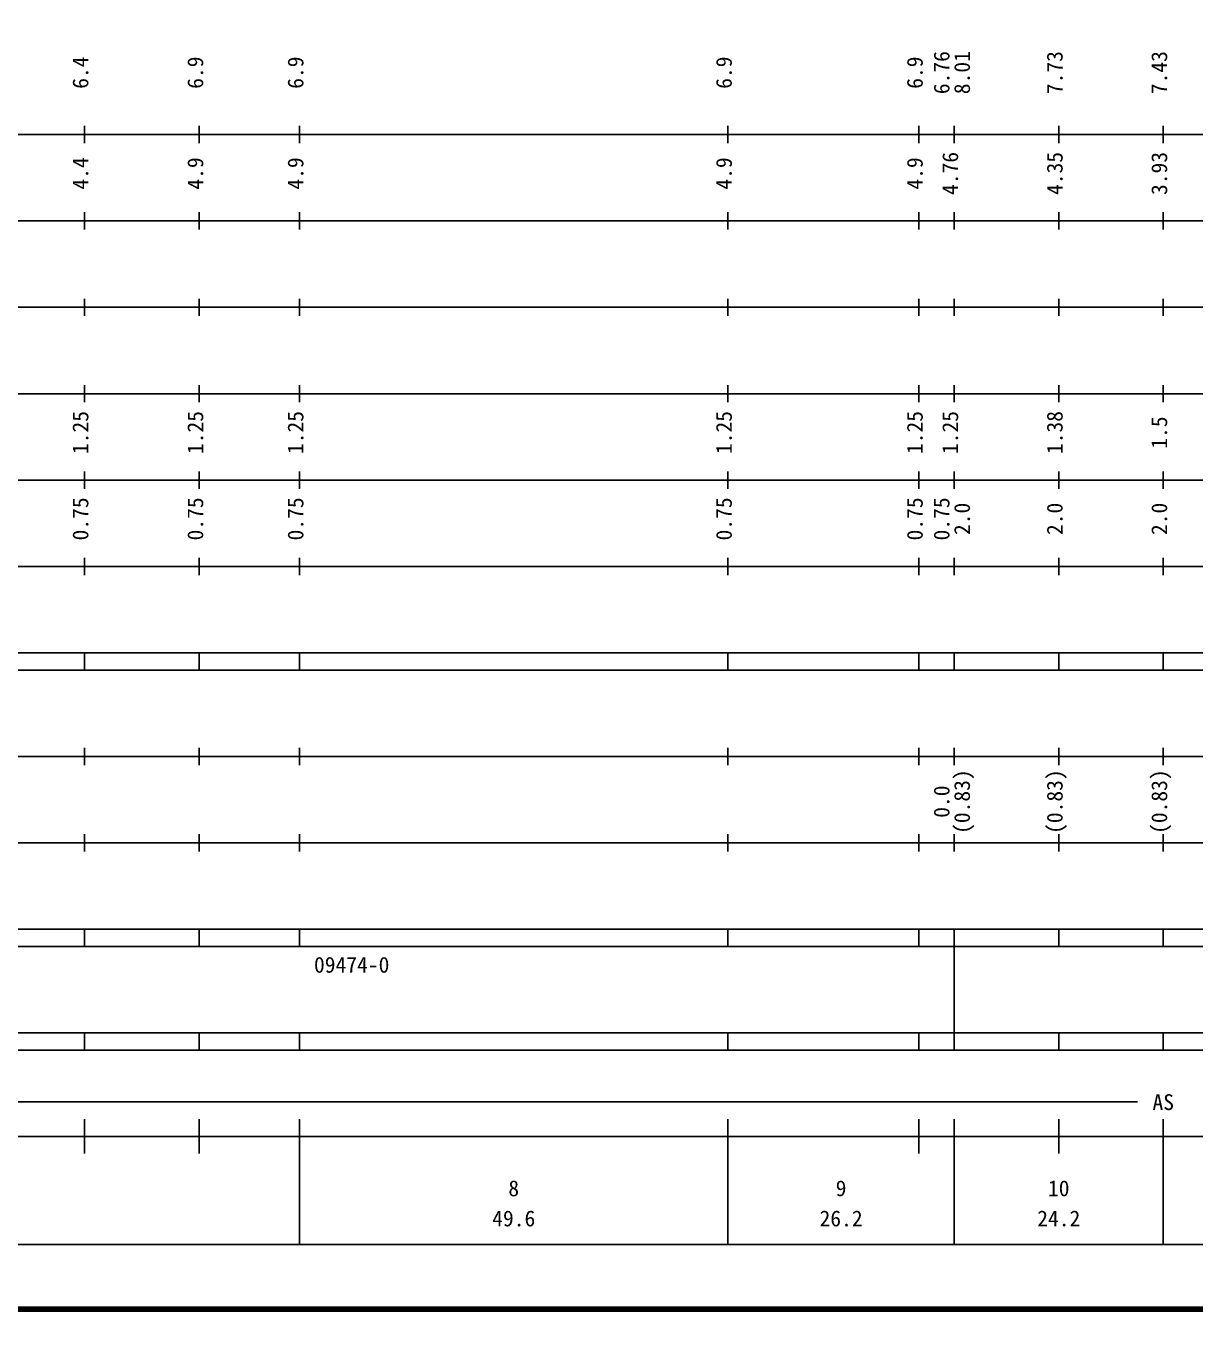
# Model space of a CAD drawing. Units: millimetres, scale not verified. Extents: x -4899410 to 5109540, y -9693800 to 6319957.
# Drawn here: x 436337 to 571670, y 17817 to 168571 of the extents above; entities that cross this region are included whole.
import ezdxf
from ezdxf.enums import TextEntityAlignment as Align

# ---------------------------------------------------------------- set-up
doc = ezdxf.new("R2010")
doc.units = ezdxf.units.MM
doc.header["$LTSCALE"] = 1000
for name, color, linetype, lineweight in [('M-BGD', 7, 'Continuous', 25), ('M-STR-STRC', 7, 'Continuous', 25), ('M-TTL', 7, 'Continuous', 140), ('M-TTL-BAND', 7, 'Continuous', 25)]:
    doc.layers.add(name, color=color, linetype=linetype, lineweight=lineweight)
doc.styles.add('ＭＳ ゴシック', font='')
doc.styles.get('ＭＳ ゴシック').set_extended_font_data('MS Gothic')

msp = doc.modelspace()

# ---------------------------------------------------------------- linework, layer by layer
at = {"layer": 'M-BGD'}
for centre, radius, start, end in [((396667, 204992), 140174, 28.54028, 28.54028), ((105069, -4689325), 5000125, 88.25258, 88.25258), ((105069, -4689325), 4999875, 88.25243, 88.25243), ((189475, -896639), 1201900, 87.05262, 87.05262)]:
    msp.add_arc(centre, radius, start, end, dxfattribs=at)
at = {"layer": 'M-STR-STRC'}
for centre, radius, start, end in [((388138, 206047), 153587, 22.5545, 22.5545), ((132409, -3183198), 3501900, 91.09382, 91.09382), ((105065, -4689325), 5004475, 88.93679, 88.93679), ((105065, -4689325), 5004475, 88.94407, 88.94407), ((105065, -4689325), 5004475, 88.91329, 88.91329), ((105065, -4689325), 5004475, 88.92057, 88.92057), ((132409, -3183198), 3498100, 89.16227, 89.16227), ((132409, -3183198), 3498100, 89.22959, 89.22959), ((132409, -3183198), 3498100, 89.24002, 89.24002), ((132409, -3183198), 3498100, 89.12862, 89.12862), ((132409, -3183198), 3498100, 88.99408, 88.99408), ((132409, -3183198), 3498100, 89.27369, 89.27369), ((132409, -3183198), 3498100, 89.3643, 89.3643), ((132409, -3183198), 3498100, 89.46539, 89.46539), ((132409, -3183198), 3498100, 89.47583, 89.47583), ((132409, -3183198), 3498100, 89.50954, 89.50954), ((132409, -3183198), 3498100, 89.60026, 89.60026), ((132409, -3183198), 3498100, 89.61071, 89.61071), ((132409, -3183198), 3498100, 89.634, 89.634), ((132409, -3183198), 3498100, 89.64445, 89.64445), ((132409, -3183198), 3498100, 89.67819, 89.67819), ((132409, -3183198), 3498100, 89.70148, 89.70148), ((132409, -3183198), 3498100, 89.71194, 89.71194), ((132409, -3183198), 3498100, 89.74569, 89.74569), ((132409, -3183198), 3498100, 89.77945, 89.77945), ((132409, -3183198), 3498100, 89.80275, 89.80275), ((132409, -3183198), 3498100, 89.81321, 89.81321), ((132409, -3183198), 3498100, 89.83652, 89.83652), ((132409, -3183198), 3498100, 89.88076, 89.88076), ((132409, -3183198), 3498100, 89.91454, 89.91454), ((132409, -3183198), 3498100, 89.93786, 89.93786), ((132409, -3183198), 3498100, 89.94833, 89.94833), ((132409, -3183198), 3498100, 90.00546, 90.00546), ((132409, -3183198), 3498100, 90.11737, 90.11737), ((132409, -3183198), 3498100, 90.14071, 90.14071), ((132409, -3183198), 3498100, 90.15119, 90.15119), ((132409, -3183198), 3498100, 90.17454, 90.17454), ((132409, -3183198), 3498100, 90.20837, 90.20837), ((132409, -3183198), 3498100, 90.24222, 90.24222), ((132409, -3183198), 3498100, 90.35427, 90.35427), ((132409, -3183198), 3498100, 90.41146, 90.41146), ((132409, -3183198), 3498100, 90.47917, 90.47917), ((132409, -3183198), 3498100, 90.54695, 90.54695), ((132409, -3183198), 3498100, 90.55748, 90.55748), ((132409, -3183198), 3498100, 90.61482, 90.61482), ((132409, -3183198), 3498100, 90.62535, 90.62535), ((132409, -3183198), 3498100, 90.72733, 90.72733), ((132409, -3183198), 3498100, 90.78484, 90.78484), ((132409, -3183198), 3498100, 90.92124, 90.92124), ((132409, -3183198), 3498100, 90.98956, 90.98956), ((132409, -3183198), 3498100, 91.03437, 91.03437), ((132409, -3183198), 3498100, 91.05797, 91.05797), ((132409, -3183198), 3498100, 91.06859, 91.06859), ((132409, -3183198), 3498100, 91.0922, 91.0922), ((105065, -4689325), 4995525, 89.97928, 89.97928), ((105065, -4689325), 4995525, 89.98659, 89.98659), ((105065, -4689325), 4995525, 89.93959, 89.93959), ((105065, -4689325), 4995525, 89.88529, 89.88529), ((105065, -4689325), 4995525, 89.89259, 89.89259), ((105065, -4689325), 4995525, 89.8691, 89.8691), ((105065, -4689325), 4995525, 89.83829, 89.83829), ((105065, -4689325), 4995525, 89.7443, 89.7443), ((105065, -4689325), 4995525, 89.7208, 89.7208), ((105065, -4689325), 4995525, 89.72811, 89.72811), ((105065, -4689325), 4995525, 89.6973, 89.6973), ((105065, -4689325), 4995525, 89.70461, 89.70461), ((105065, -4689325), 4995525, 89.6738, 89.6738), ((105065, -4689325), 4995525, 89.68111, 89.68111), ((105065, -4689325), 4995525, 89.65761, 89.65761), ((105065, -4689325), 4995525, 89.62681, 89.62681), ((105065, -4689325), 4995525, 89.63411, 89.63411), ((105065, -4689325), 4995525, 89.60331, 89.60331), ((105065, -4689325), 4995525, 89.57981, 89.57981), ((105065, -4689325), 4995525, 89.58712, 89.58712), ((105065, -4689325), 4995525, 89.55631, 89.55631), ((105065, -4689325), 4995525, 89.56362, 89.56362), ((105065, -4689325), 4995525, 89.50932, 89.50932), ((105065, -4689325), 4995525, 89.49312, 89.49312), ((105065, -4689325), 4995525, 89.43882, 89.43882), ((105065, -4689325), 4995525, 89.44613, 89.44613), ((105065, -4689325), 4995525, 89.46963, 89.46963), ((105065, -4689325), 4995525, 89.39183, 89.39183), ((105065, -4689325), 4995525, 89.36833, 89.36833), ((105065, -4689325), 4995525, 89.37563, 89.37563), ((105065, -4689325), 4995525, 89.27433, 89.27433), ((105065, -4689325), 4995525, 89.25814, 89.25814), ((105065, -4689325), 4995525, 89.22734, 89.22734), ((105065, -4689325), 4995525, 89.23464, 89.23464), ((105065, -4689325), 4995525, 89.20384, 89.20384), ((105065, -4689325), 4995525, 89.18034, 89.18034), ((105065, -4689325), 4995525, 89.10985, 89.10985), ((105065, -4689325), 4995525, 89.11715, 89.11715), ((105065, -4689325), 4995525, 89.08635, 89.08635), ((105065, -4689325), 4995525, 89.03935, 89.03935), ((105065, -4689325), 4995525, 89.04666, 89.04666), ((105065, -4689325), 4995525, 88.99236, 88.99236), ((105065, -4689325), 4995525, 88.99966, 88.99966), ((105065, -4689325), 4995525, 88.96886, 88.96886), ((105065, -4689325), 4995525, 88.95266, 88.95266), ((105065, -4689325), 4995525, 88.92186, 88.92186), ((105065, -4689325), 4995525, 88.87486, 88.87486), ((105065, -4689325), 4995525, 88.88217, 88.88217), ((105065, -4689325), 4995525, 88.85867, 88.85867), ((105065, -4689325), 4995525, 88.82787, 88.82787), ((105065, -4689325), 4995525, 88.83517, 88.83517), ((105065, -4689325), 4995525, 88.80437, 88.80437), ((105065, -4689325), 4995525, 88.81167, 88.81167), ((105065, -4689325), 4995525, 88.73387, 88.73387), ((189474, -896639), 1201900, 86.64169, 86.64169), ((189474, -896639), 1201900, 86.67126, 86.67126), ((189474, -896639), 1201900, 86.54669, 86.54669), ((189474, -896639), 1201900, 86.26236, 86.26236), ((189474, -896639), 1201900, 86.29179, 86.29179), ((189474, -896639), 1201900, 86.1972, 86.1972), ((189474, -896639), 1201900, 86.07337, 86.07337), ((189474, -896639), 1201900, 86.00837, 86.00837), ((189474, -896639), 1201900, 85.91412, 85.91412), ((189474, -896639), 1201900, 85.81998, 85.81998), ((189474, -896639), 1201900, 85.69673, 85.69673), ((189474, -896639), 1201900, 85.72595, 85.72595), ((189474, -896639), 1201900, 85.60284, 85.60284), ((189474, -896639), 1201900, 85.63204, 85.63204), ((189474, -896639), 1201900, 85.50907, 85.50907), ((189474, -896639), 1201900, 85.22839, 85.22839), ((189474, -896639), 1201900, 85.25746, 85.25746), ((189474, -896639), 1201900, 85.16408, 85.16408), ((189474, -896639), 1201900, 85.07081, 85.07081), ((189474, -896639), 1201900, 84.85566, 84.85566), ((189474, -896639), 1201900, 84.76275, 84.76275), ((189474, -896639), 1201900, 84.79165, 84.79165), ((189474, -896639), 1201900, 84.57723, 84.57723), ((189474, -896639), 1201900, 84.51343, 84.51343), ((189475, -896639), 1201900, 88.66414, 88.66414), ((189475, -896639), 1201900, 88.69449, 88.69449), ((189475, -896639), 1201900, 88.59692, 88.59692), ((189475, -896639), 1201900, 88.46922, 88.46922), ((189475, -896639), 1201900, 88.37194, 88.37194), ((189475, -896639), 1201900, 88.27479, 88.27479), ((189475, -896639), 1201900, 88.30498, 88.30498), ((189475, -896639), 1201900, 88.20792, 88.20792), ((189475, -896639), 1201900, 88.08086, 88.08086), ((189475, -896639), 1201900, 88.11098, 88.11098), ((189475, -896639), 1201900, 87.88743, 87.88743), ((189475, -896639), 1201900, 87.79089, 87.79089), ((189475, -896639), 1201900, 87.82089, 87.82089), ((189475, -896639), 1201900, 87.72444, 87.72444), ((189475, -896639), 1201900, 87.62811, 87.62811), ((189475, -896639), 1201900, 87.31001, 87.31001), ((189475, -896639), 1201900, 87.33983, 87.33983), ((189475, -896639), 1201900, 87.2142, 87.2142), ((189475, -896639), 1201900, 87.24398, 87.24398), ((189475, -896639), 1201900, 87.1185, 87.1185), ((189475, -896639), 1201900, 86.92745, 86.92745), ((189475, -896639), 1201900, 86.95712, 86.95712), ((189475, -896639), 1201900, 86.76646, 86.76646)]:
    msp.add_arc(centre, radius, start, end, dxfattribs=at)
at = {"layer": 'M-TTL', "color": 2}
msp.add_line((40000, 20000), (680000, 20000), dxfattribs=at)
at = {"layer": 'M-TTL-BAND'}
for p, q in [((443100, 155000), (443100, 157000)), ((456400, 155000), (456400, 157000)), ((468000, 155000), (468000, 157000)), ((517600, 155000), (517600, 157000)), ((539700, 155000), (539700, 157000)), ((543800, 155000), (543800, 157000)), ((555900, 155000), (555900, 157000)), ((568000, 155000), (568000, 157000)), ((40000, 156000), (579000, 156000)), ((443100, 145000), (443100, 147000)), ((456400, 145000), (456400, 147000)), ((468000, 145000), (468000, 147000)), ((517600, 145000), (517600, 147000)), ((539700, 145000), (539700, 147000)), ((543800, 145000), (543800, 147000)), ((555900, 145000), (555900, 147000)), ((568000, 145000), (568000, 147000)), ((46000, 146000), (579000, 146000)), ((52000, 136000), (579000, 136000)), ((443100, 135000), (443100, 137000)), ((456400, 135000), (456400, 137000)), ((468000, 135000), (468000, 137000)), ((517600, 135000), (517600, 137000)), ((539700, 135000), (539700, 137000)), ((543800, 135000), (543800, 137000)), ((555900, 135000), (555900, 137000)), ((568000, 135000), (568000, 137000)), ((443100, 125000), (443100, 127000)), ((456400, 125000), (456400, 127000)), ((468000, 125000), (468000, 127000)), ((517600, 125000), (517600, 127000)), ((539700, 125000), (539700, 127000)), ((543800, 125000), (543800, 127000)), ((555900, 125000), (555900, 127000)), ((568000, 125000), (568000, 127000)), ((46000, 126000), (579000, 126000)), ((443100, 115000), (443100, 117000)), ((456400, 115000), (456400, 117000)), ((468000, 115000), (468000, 117000)), ((517600, 115000), (517600, 117000)), ((539700, 115000), (539700, 117000)), ((543800, 115000), (543800, 117000)), ((555900, 115000), (555900, 117000)), ((568000, 115000), (568000, 117000)), ((52000, 116000), (579000, 116000)), ((46000, 106000), (579000, 106000)), ((443100, 105000), (443100, 107000)), ((456400, 105000), (456400, 107000)), ((468000, 105000), (468000, 107000)), ((517600, 105000), (517600, 107000)), ((539700, 105000), (539700, 107000)), ((543800, 105000), (543800, 107000)), ((555900, 105000), (555900, 107000)), ((568000, 105000), (568000, 107000)), ((40000, 96000), (579000, 96000)), ((443100, 94000), (443100, 96000)), ((456400, 94000), (456400, 96000)), ((468000, 94000), (468000, 96000)), ((517600, 94000), (517600, 96000)), ((539700, 94000), (539700, 96000)), ((543800, 94000), (543800, 96000)), ((555900, 94000), (555900, 96000)), ((568000, 94000), (568000, 96000)), ((40000, 94000), (579000, 94000)), ((443100, 83000), (443100, 85000)), ((456400, 83000), (456400, 85000)), ((468000, 83000), (468000, 85000)), ((517600, 83000), (517600, 85000)), ((539700, 83000), (539700, 85000)), ((543800, 83000), (543800, 85000)), ((555900, 83000), (555900, 85000)), ((568000, 83000), (568000, 85000)), ((49000, 84000), (579000, 84000)), ((40000, 74000), (579000, 74000)), ((443100, 73000), (443100, 75000)), ((456400, 73000), (456400, 75000)), ((468000, 73000), (468000, 75000)), ((517600, 73000), (517600, 75000)), ((539700, 73000), (539700, 75000)), ((543800, 73000), (543800, 75000)), ((555900, 73000), (555900, 75000)), ((568000, 73000), (568000, 75000)), ((40000, 64000), (579000, 64000)), ((443100, 62000), (443100, 64000)), ((456400, 62000), (456400, 64000)), ((468000, 62000), (468000, 64000)), ((517600, 62000), (517600, 64000)), ((539700, 62000), (539700, 64000)), ((543800, 62000), (543800, 64000)), ((555900, 62000), (555900, 64000)), ((568000, 62000), (568000, 64000)), ((40000, 62000), (579000, 62000)), ((543800, 52000), (543800, 62000)), ((40000, 52000), (579000, 52000)), ((443100, 50000), (443100, 52000)), ((456400, 50000), (456400, 52000)), ((468000, 50000), (468000, 52000)), ((517600, 50000), (517600, 52000)), ((539700, 50000), (539700, 52000)), ((543800, 50000), (543800, 52000)), ((555900, 50000), (555900, 52000)), ((568000, 50000), (568000, 52000)), ((40000, 50000), (579000, 50000)), ((71000, 44000), (565000, 44000)), ((443100, 38000), (443100, 42000)), ((456400, 38000), (456400, 42000)), ((468000, 27500), (468000, 42000)), ((517600, 27500), (517600, 42000)), ((539700, 38000), (539700, 42000)), ((543800, 27500), (543800, 42000)), ((555900, 38000), (555900, 42000)), ((568000, 27500), (568000, 42000)), ((40000, 40000), (579000, 40000)), ((68000, 27500), (579000, 27500))]:
    msp.add_line(p, q, dxfattribs=at)

# ---------------------------------------------------------------- texts
at = {"layer": 'M-TTL-BAND', "style": 'ＭＳ ゴシック'}
for s, p in [('6.4', (444100, 163174)), ('6.9', (457400, 163174)), ('6.9', (469000, 163174)), ('6.9', (518600, 163174)), ('6.9', (540700, 163174)), ('6.76', (543800, 163174)), ('8.01', (546170, 163174)), ('7.73', (556900, 163174)), ('7.43', (569000, 163174)), ('4.76', (544800, 151500)), ('4.35', (556900, 151500)), ('3.93', (569000, 151500)), ('4.4', (444100, 151500)), ('4.9', (457400, 151500)), ('4.9', (469000, 151500)), ('4.9', (518600, 151500)), ('4.9', (540700, 151500)), ('1.25', (444100, 121500)), ('1.25', (457400, 121500)), ('1.25', (469000, 121500)), ('1.25', (518600, 121500)), ('1.25', (540700, 121500)), ('1.25', (544800, 121500)), ('1.38', (556900, 121500)), ('1.5', (569000, 121500)), ('0.75', (444100, 111500)), ('0.75', (457400, 111500)), ('0.75', (469000, 111500)), ('0.75', (518600, 111500)), ('0.75', (540700, 111500)), ('0.75', (543800, 111500)), ('2.0', (546170, 111500)), ('2.0', (556900, 111500)), ('2.0', (569000, 111500)), ('(0.83)', (546170, 78764)), ('(0.83)', (556900, 78764)), ('(0.83)', (569000, 78764)), ('0.0', (543800, 78764))]:
    msp.add_text(s, height=1833, rotation=90, dxfattribs=at).set_placement(p, align=Align.BOTTOM_CENTER)
msp.add_text('09474-0', height=1833, dxfattribs=at).set_placement((469675, 58405), align=Align.BOTTOM_LEFT)
for s, p in [('AS', (568000, 42500)), ('8', (492800, 32523)), ('9', (530700, 32523)), ('10', (555900, 32523)), ('49.6', (492800, 29033)), ('26.2', (530700, 29033)), ('24.2', (555900, 29033))]:
    msp.add_text(s, height=1833, dxfattribs=at).set_placement(p, align=Align.BOTTOM_CENTER)

doc.saveas('drawing.dxf')
